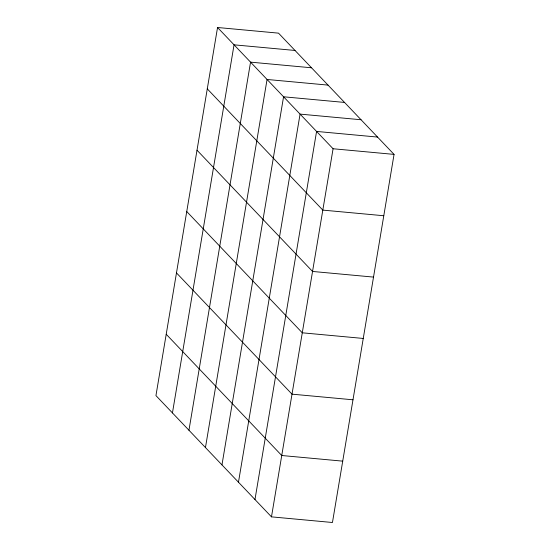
<?xml version="1.0" encoding="UTF-8"?>
<svg xmlns="http://www.w3.org/2000/svg" width="550" height="550" viewBox="0 0 550 550"><rect width="100%" height="100%" fill="white"/><g stroke="black" fill="none" stroke-linecap="round" stroke-linejoin="round"><path stroke-width="0.82" d="M217.546 27.5L155.946 395.608L271.48 516.856L332.454 522.5L394.054 154.392L278.52 33.144L217.546 27.5L333.08 148.754L394.054 154.392M172.446 412.926L234.046 44.825L295.027 50.463M188.952 430.251L250.553 62.143L311.527 67.787M205.459 447.569L267.059 79.468L328.034 85.106M221.966 464.894L283.566 96.786L344.541 102.431M238.473 482.212L300.073 114.111L361.047 119.749M254.973 499.538L316.573 131.429L377.554 137.074M271.48 516.856L333.08 148.754M383.79 215.744L322.816 210.107L207.274 88.853M373.526 277.097L312.551 271.452L197.01 150.205M363.254 338.449L302.28 332.805L186.746 211.551M352.99 399.795L292.016 394.158L176.474 272.903M342.726 461.147L281.751 455.51L166.21 334.256"/></g></svg>
